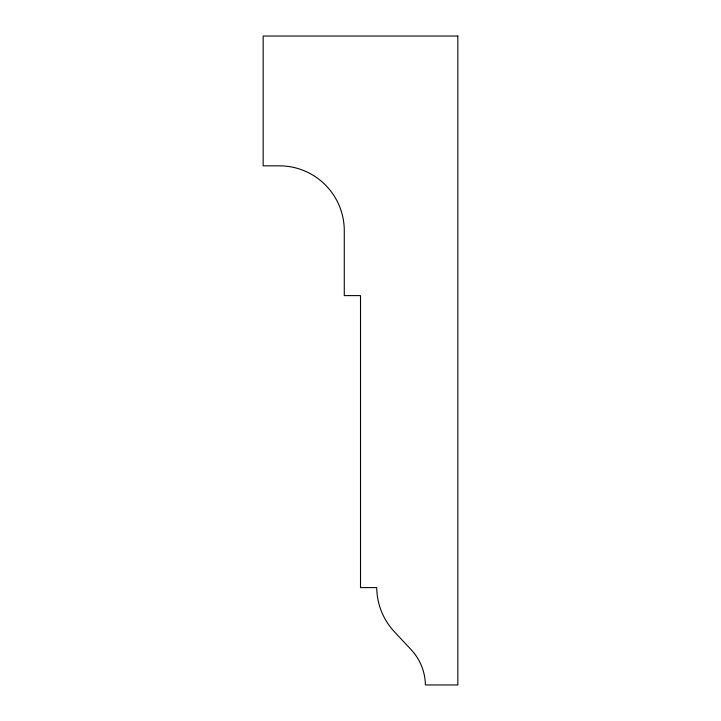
<?xml version="1.0" encoding="UTF-8"?>
<svg xmlns="http://www.w3.org/2000/svg" width="721" height="721" viewBox="0 0 721 721"><rect width="100%" height="100%" fill="white"/><g stroke="black" fill="none" stroke-linecap="round" stroke-linejoin="round"><path stroke-width="1.08" d="M457.835 36.05L263.165 36.05L263.165 165.83L279.387 165.83A64.89 64.89 0 0 1 344.277 230.72L344.277 295.61L360.5 295.61L360.5 587.615L376.723 587.615A65.692 65.692 0 0 0 394.378 631.74L411.249 649.819A52.624 52.624 0 0 1 425.39 684.95L457.835 684.95L457.835 36.05"/></g></svg>
